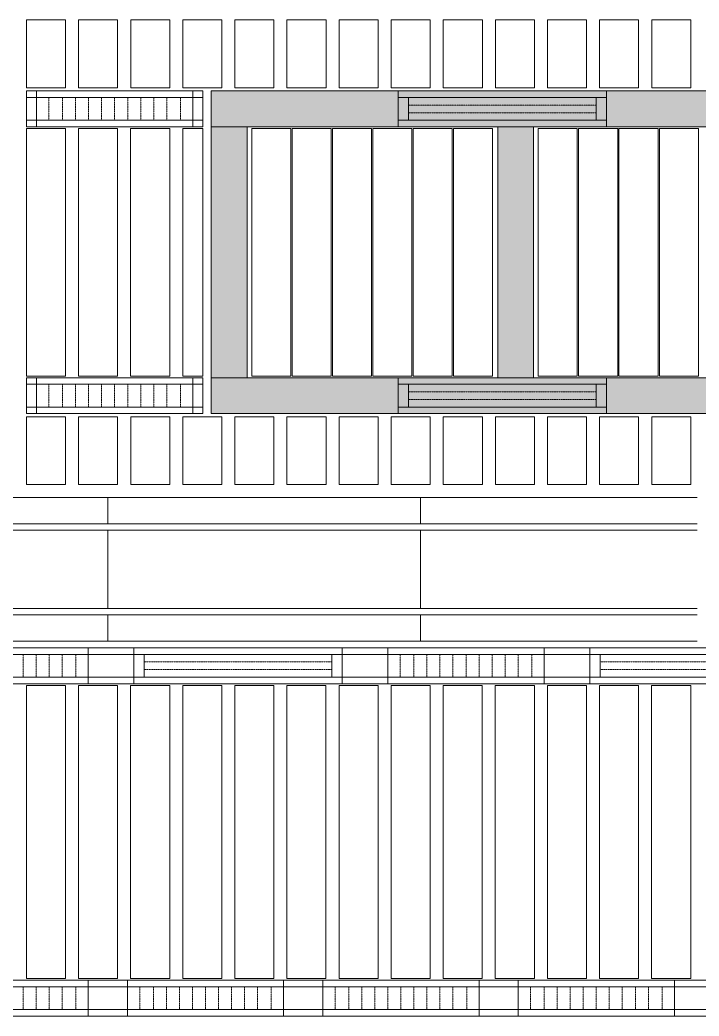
# Model space of a CAD drawing. Header units: millimetres. Extents: x -962357 to -591296, y -223672 to 59420.
# Drawn here: x -842255 to -837041, y -223672 to -216029 of the extents above; entities that cross this region are included whole.
import ezdxf

# ---------------------------------------------------------------- set-up
doc = ezdxf.new("R2010")
doc.units = ezdxf.units.MM
doc.linetypes.add('DPA_Hidden 50', pattern=[3, 2, -1])
for name, color, linetype, lineweight in [('A-CLNG', 2, 'Continuous', 9), ('A-GLAZ-CURT', 2, 'Continuous', 9), ('A-GLAZ-CWMG', 2, 'Continuous', 9)]:
    doc.layers.add(name, color=color, linetype=linetype, lineweight=lineweight)

# ---------------------------------------------------------------- blocks, each defined once
blk = doc.blocks.new('Rectangular Mullion - 200mm Square-13918233-4160-01 UPPER PLATFORM LEVEL - REFLECTED CEILING PLAN')
at = {"layer": 'A-GLAZ-CWMG'}
blk.add_hatch(color=256, dxfattribs=at).paths.add_polyline_path([(-827369, 4774), (-827316.9, 4774), (-827316.9, 5049), (-829653.9, 5049), (-829653.9, 4774), (-828095.3, 4774)])
for p, q in [((-829653.9, 5049), (-827316.9, 5049)), ((-829653.9, 5049), (-827316.9, 5049)), ((-827316.9, 4774), (-827316.9, 5049)), ((-827316.9, 5049), (-827316.9, 4774)), ((-827316.9, 4774), (-829653.9, 4774)), ((-829653.9, 4774), (-827316.9, 4774))]:
    blk.add_line(p, q, dxfattribs=at)
blk = doc.blocks.new('Rectangular Mullion - 200mm Square-13922674-4160-01 UPPER PLATFORM LEVEL - REFLECTED CEILING PLAN')
at = {"layer": 'A-GLAZ-CWMG'}
blk.add_hatch(color=256, dxfattribs=at).paths.add_polyline_path([(-840513.9, 5049), (-840513.9, 6974), (-840788.9, 6974), (-840788.9, 5049)])
for p, q in [((-840788.9, 6974), (-840513.9, 6974)), ((-840513.9, 6974), (-840788.9, 6974)), ((-840788.9, 5049), (-840788.9, 6974)), ((-840788.9, 6974), (-840788.9, 5049)), ((-840513.9, 6974), (-840513.9, 5049)), ((-840513.9, 6974), (-840513.9, 5049)), ((-840788.9, 5049), (-840513.9, 5049)), ((-840513.9, 5049), (-840788.9, 5049))]:
    blk.add_line(p, q, dxfattribs=at)
blk = doc.blocks.new('Rectangular Mullion - 200mm Square-13918234-4160-01 UPPER PLATFORM LEVEL - REFLECTED CEILING PLAN')
at = {"layer": 'A-GLAZ-CWMG'}
blk.add_hatch(color=256, dxfattribs=at).paths.add_polyline_path([(-838451.9, 4774), (-836252.4, 4774), (-836252.4, 5049), (-838451.9, 5049)])
for p, q in [((-838451.9, 5049), (-836252.4, 5049)), ((-838451.9, 5049), (-836252.4, 5049)), ((-836252.4, 4774), (-838451.9, 4774)), ((-838451.9, 4774), (-836252.4, 4774))]:
    blk.add_line(p, q, dxfattribs=at)
blk = doc.blocks.new('Rectangular Mullion - 200mm Square-13918235-4160-01 UPPER PLATFORM LEVEL - REFLECTED CEILING PLAN')
at = {"layer": 'A-GLAZ-CWMG'}
blk.add_hatch(color=256, dxfattribs=at).paths.add_polyline_path([(-838991.1, 4774), (-838451.9, 4774), (-838451.9, 5049), (-840788.9, 5049), (-840788.9, 4774)])
for p, q in [((-840788.9, 4774), (-840788.9, 5049)), ((-840788.9, 5049), (-840788.9, 4774)), ((-840788.9, 5049), (-838451.9, 5049)), ((-840788.9, 5049), (-838451.9, 5049)), ((-838451.9, 4774), (-840788.9, 4774)), ((-840788.9, 4774), (-838451.9, 4774))]:
    blk.add_line(p, q, dxfattribs=at)
blk = doc.blocks.new('Rectangular Mullion - 200mm Square-13922672-4160-01 UPPER PLATFORM LEVEL - REFLECTED CEILING PLAN')
at = {"layer": 'A-GLAZ-CWMG'}
blk.add_hatch(color=256, dxfattribs=at).paths.add_polyline_path([(-836114.9, 5049), (-836114.9, 6974), (-836389.9, 6974), (-836389.9, 5049)])
for p, q in [((-836114.9, 6974), (-836389.9, 6974)), ((-836389.9, 6974), (-836114.9, 6974)), ((-836389.9, 5049), (-836389.9, 6974)), ((-836389.9, 5049), (-836389.9, 6974)), ((-836114.9, 6974), (-836114.9, 5049)), ((-836114.9, 5049), (-836114.9, 6974)), ((-836114.9, 5049), (-836389.9, 5049)), ((-836389.9, 5049), (-836114.9, 5049))]:
    blk.add_line(p, q, dxfattribs=at)
blk = doc.blocks.new('DPA_CP_Metal Ceiling Panel - Vertical Panel with Gap-16017827-4160-01 UPPER PLATFORM LEVEL - REFLECTED CEILING PLAN')
at = {"layer": 'A-GLAZ-CURT'}
for p, q in [((-835006.9, 7794), (-835006.9, 7274)), ((-834706.9, 7794), (-835006.9, 7794)), ((-834706.9, 7794), (-835006.9, 7794)), ((-835006.9, 7794), (-835006.9, 7274)), ((-835006.9, 7274), (-835006.9, 7794)), ((-835006.9, 7794), (-834706.9, 7794)), ((-834706.9, 7794), (-834706.9, 7274)), ((-834706.9, 7274), (-834706.9, 7794)), ((-834706.9, 7794), (-834706.9, 7274)), ((-834706.9, 7274), (-835006.9, 7274)), ((-835006.9, 7274), (-834706.9, 7274)), ((-834706.9, 7274), (-835006.9, 7274))]:
    blk.add_line(p, q, dxfattribs=at)
blk = doc.blocks.new('DPA_CP_Metal Ceiling Panel - Vertical Panel with Gap-10859825-4160-01 UPPER PLATFORM LEVEL - REFLECTED CEILING PLAN')
at = {"layer": 'A-GLAZ-CURT'}
for p, q in [((-744457, 6961.5), (-744457, 5061.5)), ((-744157, 6961.5), (-744457, 6961.5)), ((-744157, 6961.5), (-744457, 6961.5)), ((-744457, 6961.5), (-744457, 5061.5)), ((-744457, 5061.5), (-744457, 6961.5)), ((-744457, 6961.5), (-744157, 6961.5)), ((-744157, 6961.5), (-744157, 5061.5)), ((-744157, 5061.5), (-744157, 6961.5)), ((-744157, 6961.5), (-744157, 5061.5)), ((-744157, 5061.5), (-744457, 5061.5)), ((-744457, 5061.5), (-744157, 5061.5)), ((-744157, 5061.5), (-744457, 5061.5))]:
    blk.add_line(p, q, dxfattribs=at)
blk = doc.blocks.new('DPA_CP_Metal Ceiling Panel - Vertical Panel with Gap-16017842-4160-01 UPPER PLATFORM LEVEL - REFLECTED CEILING PLAN')
at = {"layer": 'A-GLAZ-CURT'}
for p, q in [((-826606.9, 4749.5), (-826606.9, 4229)), ((-826306.9, 4749.5), (-826606.9, 4749.5)), ((-826306.9, 4749.5), (-826606.9, 4749.5)), ((-826606.9, 4749.5), (-826606.9, 4229)), ((-826606.9, 4229), (-826606.9, 4749.5)), ((-826606.9, 4749.5), (-826306.9, 4749.5)), ((-826306.9, 4749.5), (-826306.9, 4229)), ((-826306.9, 4229), (-826306.9, 4749.5)), ((-826306.9, 4749.5), (-826306.9, 4229)), ((-826306.9, 4229), (-826606.9, 4229)), ((-826606.9, 4229), (-826306.9, 4229)), ((-826306.9, 4229), (-826606.9, 4229))]:
    blk.add_line(p, q, dxfattribs=at)
blk = doc.blocks.new('DPA_CP_Metal Ceiling Panel - Vertical Panel with Gap-11114031-4160-01 UPPER PLATFORM LEVEL - REFLECTED CEILING PLAN')
at = {"layer": 'A-GLAZ-CURT'}
for p, q in [((-849807.4, 2689), (-849807.4, 439)), ((-849507.4, 2689), (-849807.4, 2689)), ((-849507.4, 2689), (-849807.4, 2689)), ((-849807.4, 2689), (-849807.4, 439)), ((-849807.4, 439), (-849807.4, 2689)), ((-849807.4, 2689), (-849507.4, 2689)), ((-849507.4, 2689), (-849507.4, 439)), ((-849507.4, 439), (-849507.4, 2689)), ((-849507.4, 2689), (-849507.4, 439)), ((-849507.4, 439), (-849807.4, 439)), ((-849807.4, 439), (-849507.4, 439)), ((-849507.4, 439), (-849807.4, 439))]:
    blk.add_line(p, q, dxfattribs=at)
blk = doc.blocks.new('DPA_CP_Metal Ceiling Luminaire2 - Linear Luminaire-12437131-4160-01 UPPER PLATFORM LEVEL - REFLECTED CEILING PLAN')
at = {"layer": 'A-GLAZ-CURT'}
for p, q in [((-842129.9, 6974), (-842129.9, 7249)), ((-842129.9, 7249), (-840929.9, 7249)), ((-842129.9, 7249), (-842129.9, 6974)), ((-840929.9, 7249), (-842129.9, 7249)), ((-842129.9, 7249), (-840929.9, 7249)), ((-842129.9, 7211.5), (-842129.9, 6974)), ((-842129.9, 7199), (-840929.9, 7199)), ((-840929.9, 7249), (-840929.9, 6974)), ((-840929.9, 6974), (-840929.9, 7249)), ((-840929.9, 7211.5), (-840929.9, 6974)), ((-842129.9, 7024), (-840929.9, 7024)), ((-840929.9, 6974), (-842129.9, 6974)), ((-840929.9, 6974), (-842129.9, 6974)), ((-842129.9, 6974), (-840929.9, 6974))]:
    blk.add_line(p, q, dxfattribs=at)
at = {"layer": 'A-GLAZ-CURT', "linetype": 'DPA_Hidden 50'}
for p, q in [((-842034.9, 7199), (-842034.9, 7024)), ((-841929.9, 7199), (-841929.9, 7024)), ((-841829.9, 7199), (-841829.9, 7024)), ((-841729.9, 7199), (-841729.9, 7024)), ((-841629.9, 7199), (-841629.9, 7024)), ((-841529.9, 7199), (-841529.9, 7024)), ((-841429.9, 7199), (-841429.9, 7024)), ((-841329.9, 7199), (-841329.9, 7024)), ((-841229.9, 7199), (-841229.9, 7024)), ((-841129.9, 7199), (-841129.9, 7024)), ((-841024.9, 7199), (-841024.9, 7024))]:
    blk.add_line(p, q, dxfattribs=at)
blk = doc.blocks.new('DPA_CP_Metal Ceiling Panel1 - Horizontal with Gap-12451539-4160-01 UPPER PLATFORM LEVEL - REFLECTED CEILING PLAN')
at = {"layer": 'A-GLAZ-CURT'}
for p, q in [((-840929.9, 6974), (-840929.9, 7249)), ((-840929.9, 6974), (-840929.9, 7249)), ((-840929.9, 7249), (-840852.9, 7249)), ((-840929.9, 7249), (-840852.9, 7249)), ((-840929.9, 6974), (-840929.9, 7249)), ((-840929.9, 7199), (-840852.9, 7199)), ((-840852.9, 6974), (-840852.9, 7249)), ((-840852.9, 7249), (-840852.9, 6974)), ((-840852.9, 7249), (-840852.9, 6974)), ((-840929.9, 7024), (-840852.9, 7024)), ((-840929.9, 6974), (-840852.9, 6974)), ((-840852.9, 6974), (-840929.9, 6974)), ((-840852.9, 6974), (-840929.9, 6974))]:
    blk.add_line(p, q, dxfattribs=at)
blk = doc.blocks.new('System Panel - DPA-AR_Metal Ceiling Rectangular Panel-V31-4160-01 UPPER PLATFORM LEVEL - REFLECTED CEILING PLAN')
at = {"layer": 'A-GLAZ-CURT'}
for p, q in [((-841582.3, 4129), (-842407.3, 4129)), ((-842407.3, 4129), (-841582.3, 4129)), ((-841582.3, 3929), (-841582.3, 4129)), ((-841582.3, 4129), (-841582.3, 3929)), ((-843982.3, 4029), (-843982.3, 3929)), ((-843982.3, 3929), (-843982.3, 4029)), ((-843982.3, 3929), (-842547.7, 3929)), ((-842547.7, 3929), (-843982.3, 3929)), ((-842527.7, 3929), (-841582.3, 3929)), ((-841582.3, 3929), (-842527.7, 3929))]:
    blk.add_line(p, q, dxfattribs=at)
blk = doc.blocks.new('System Panel - DPA-AR_Metal Ceiling Rectangular Panel-13139259-4160-01 UPPER PLATFORM LEVEL - REFLECTED CEILING PLAN')
at = {"layer": 'A-GLAZ-CURT'}
for p, q in [((-741107.4, 4129), (-743507.4, 4129)), ((-743507.4, 4129), (-743507.4, 3929)), ((-743507.4, 3929), (-743507.4, 4129)), ((-743507.4, 4129), (-741107.4, 4129)), ((-741107.4, 3929), (-741107.4, 4129)), ((-741107.4, 4129), (-741107.4, 3929)), ((-743507.4, 3929), (-741107.4, 3929)), ((-741107.4, 3929), (-743507.4, 3929))]:
    blk.add_line(p, q, dxfattribs=at)
blk = doc.blocks.new('System Panel - DPA-AR_Metal Ceiling Rectangular Panel-V32-4160-01 UPPER PLATFORM LEVEL - REFLECTED CEILING PLAN')
at = {"layer": 'A-GLAZ-CURT'}
for p, q in [((-837057.3, 4129), (-839182.3, 4129)), ((-839182.3, 4129), (-839182.3, 3929)), ((-839182.3, 3929), (-839182.3, 4129)), ((-839182.3, 4129), (-837057.3, 4129)), ((-839182.3, 3929), (-837057.4, 3929)), ((-837057.4, 3929), (-839182.3, 3929))]:
    blk.add_line(p, q, dxfattribs=at)
blk = doc.blocks.new('System Panel - DPA-AR_Metal Ceiling Rectangular Panel-V28-4160-01 UPPER PLATFORM LEVEL - REFLECTED CEILING PLAN')
at = {"layer": 'A-GLAZ-CURT'}
for p, q in [((-825657.4, 3229), (-827782.3, 3229)), ((-827782.3, 3229), (-827782.3, 3029)), ((-827782.3, 3029), (-827782.3, 3229)), ((-827782.3, 3229), (-825657.4, 3229)), ((-827782.3, 3029), (-825657.3, 3029)), ((-825657.3, 3029), (-827782.3, 3029))]:
    blk.add_line(p, q, dxfattribs=at)
blk = doc.blocks.new('System Panel - DPA-AR_Metal Ceiling Rectangular Panel-13139299-4160-01 UPPER PLATFORM LEVEL - REFLECTED CEILING PLAN')
at = {"layer": 'A-GLAZ-CURT'}
for p, q in [((-818782.4, 3879), (-821182.4, 3879)), ((-821182.4, 3879), (-821182.4, 3279)), ((-821182.4, 3279), (-821182.4, 3879)), ((-821182.4, 3879), (-818782.4, 3879)), ((-818782.4, 3279), (-818782.4, 3879)), ((-818782.4, 3879), (-818782.4, 3279)), ((-821182.4, 3279), (-818782.4, 3279)), ((-818782.4, 3279), (-821182.4, 3279))]:
    blk.add_line(p, q, dxfattribs=at)
blk = doc.blocks.new('System Panel - DPA-AR_Metal Ceiling Rectangular Panel-V29-4160-01 UPPER PLATFORM LEVEL - REFLECTED CEILING PLAN')
at = {"layer": 'A-GLAZ-CURT'}
for p, q in [((-825657.4, 3879), (-827782.3, 3879)), ((-827782.3, 3879), (-827782.3, 3279)), ((-827782.3, 3279), (-827782.3, 3879)), ((-827782.3, 3879), (-825657.4, 3879)), ((-827782.3, 3279), (-825657.4, 3279)), ((-825657.4, 3279), (-827782.3, 3279))]:
    blk.add_line(p, q, dxfattribs=at)
blk = doc.blocks.new('DPA_CP_Metal Ceiling Panel1 - Horizontal with Gap-13297912-4160-01 UPPER PLATFORM LEVEL - REFLECTED CEILING PLAN')
at = {"layer": 'A-GLAZ-CURT'}
for p, q in [((-786232.4, 151.5), (-786232.4, 426.5)), ((-786232.4, 151.5), (-786232.4, 426.5)), ((-786232.4, 426.5), (-785932.4, 426.5)), ((-786232.4, 426.5), (-785932.4, 426.5)), ((-786232.4, 151.5), (-786232.4, 426.5)), ((-785932.4, 151.5), (-785932.4, 426.5)), ((-785932.4, 426.5), (-785932.4, 151.5)), ((-785932.4, 426.5), (-785932.4, 151.5)), ((-786232.4, 376.5), (-785932.4, 376.5)), ((-786232.4, 201.5), (-785932.4, 201.5)), ((-786232.4, 151.5), (-785932.4, 151.5)), ((-785932.4, 151.5), (-786232.4, 151.5)), ((-785932.4, 151.5), (-786232.4, 151.5))]:
    blk.add_line(p, q, dxfattribs=at)
blk = doc.blocks.new('DPA_CP_Metal Ceiling Luminaire2 - Linear Luminaire-12404975-4160-01 UPPER PLATFORM LEVEL - REFLECTED CEILING PLAN')
at = {"layer": 'A-GLAZ-CURT'}
for p, q in [((-786932.4, 2701.5), (-786932.4, 2976.5)), ((-786932.4, 2976.5), (-785732.4, 2976.5)), ((-786932.4, 2976.5), (-786932.4, 2701.5)), ((-785732.4, 2976.5), (-786932.4, 2976.5)), ((-786932.4, 2976.5), (-785732.4, 2976.5)), ((-786932.4, 2939), (-786932.4, 2701.5)), ((-786932.4, 2926.5), (-785732.4, 2926.5)), ((-785732.4, 2976.5), (-785732.4, 2701.5)), ((-785732.4, 2701.5), (-785732.4, 2976.5)), ((-785732.4, 2939), (-785732.4, 2701.5)), ((-786932.4, 2751.5), (-785732.4, 2751.5)), ((-785732.4, 2701.5), (-786932.4, 2701.5)), ((-785732.4, 2701.5), (-786932.4, 2701.5)), ((-786932.4, 2701.5), (-785732.4, 2701.5))]:
    blk.add_line(p, q, dxfattribs=at)
at = {"layer": 'A-GLAZ-CURT', "linetype": 'DPA_Hidden 50'}
for p, q in [((-786837.4, 2926.5), (-786837.4, 2751.5)), ((-786732.4, 2926.5), (-786732.4, 2751.5)), ((-786632.4, 2926.5), (-786632.4, 2751.5)), ((-786532.4, 2926.5), (-786532.4, 2751.5)), ((-786432.4, 2926.5), (-786432.4, 2751.5)), ((-786332.4, 2926.5), (-786332.4, 2751.5)), ((-786232.4, 2926.5), (-786232.4, 2751.5)), ((-786132.4, 2926.5), (-786132.4, 2751.5)), ((-786032.4, 2926.5), (-786032.4, 2751.5)), ((-785932.4, 2926.5), (-785932.4, 2751.5)), ((-785827.4, 2926.5), (-785827.4, 2751.5))]:
    blk.add_line(p, q, dxfattribs=at)
blk = doc.blocks.new('DPA_CP_Metal Ceiling Air Supply1 - Linear Diffuser Air Supply-V52-4160-01 UPPER PLATFORM LEVEL - REFLECTED CEILING PLAN')
at = {"layer": 'A-GLAZ-CURT'}
for p, q in [((-839353.2, 6974), (-839353.2, 7249)), ((-839353.2, 7249), (-837753.2, 7249)), ((-839353.2, 6974), (-839353.2, 7249)), ((-839353.2, 7249), (-837753.2, 7249)), ((-839353.2, 7249), (-837753.2, 7249)), ((-837753.2, 7199), (-839353.2, 7199)), ((-839273.2, 7199), (-839273.2, 7024)), ((-837833.2, 7199), (-837833.2, 7024)), ((-837753.2, 6974), (-837753.2, 7249)), ((-837753.2, 7249), (-837753.2, 6974)), ((-837753.2, 7024), (-839353.2, 7024)), ((-839353.2, 6974), (-837753.2, 6974)), ((-837753.2, 6974), (-839353.2, 6974)), ((-837753.2, 6974), (-839353.2, 6974))]:
    blk.add_line(p, q, dxfattribs=at)
at = {"layer": 'A-GLAZ-CURT', "linetype": 'DPA_Hidden 50'}
for p, q in [((-837833.2, 7140.7), (-839273.2, 7140.7)), ((-837833.2, 7082.4), (-839273.2, 7082.4))]:
    blk.add_line(p, q, dxfattribs=at)
blk = doc.blocks.new('DPA_CP_Metal Ceiling Panel - Vertical Panel with Gap-13925077-4160-01 UPPER PLATFORM LEVEL - REFLECTED CEILING PLAN')
at = {"layer": 'A-GLAZ-CURT'}
for p, q in [((-841007.3, 6961.5), (-841007.3, 5061.5)), ((-840852.9, 6961.5), (-841007.3, 6961.5)), ((-840852.9, 6961.5), (-841007.3, 6961.5)), ((-841007.3, 6961.5), (-841007.3, 5061.5)), ((-841007.3, 5061.5), (-841007.3, 6961.5)), ((-841007.3, 6961.5), (-840852.9, 6961.5)), ((-840852.9, 6961.5), (-840852.9, 5061.5)), ((-840852.9, 5061.5), (-840852.9, 6961.5)), ((-840852.9, 6961.5), (-840852.9, 5061.5)), ((-840852.9, 5061.5), (-841007.3, 5061.5)), ((-841007.3, 5061.5), (-840852.9, 5061.5)), ((-840852.9, 5061.5), (-841007.3, 5061.5))]:
    blk.add_line(p, q, dxfattribs=at)
blk = doc.blocks.new('DPA_CP_Metal Ceiling Air Supply1 - Linear Diffuser Air Supply-12404980-4160-01 UPPER PLATFORM LEVEL - REFLECTED CEILING PLAN')
at = {"layer": 'A-GLAZ-CURT'}
for p, q in [((-788882.4, 2701.5), (-788882.4, 2976.5)), ((-788882.4, 2976.5), (-787282.4, 2976.5)), ((-788882.4, 2701.5), (-788882.4, 2976.5)), ((-788882.4, 2976.5), (-787282.4, 2976.5)), ((-788882.4, 2976.5), (-787282.4, 2976.5)), ((-788882.4, 2701.5), (-788882.4, 2976.5)), ((-787282.4, 2926.5), (-788882.4, 2926.5)), ((-788802.4, 2926.5), (-788802.4, 2751.5)), ((-787362.4, 2926.5), (-787362.4, 2751.5)), ((-787282.4, 2701.5), (-787282.4, 2976.5)), ((-787282.4, 2976.5), (-787282.4, 2701.5)), ((-787282.4, 2976.5), (-787282.4, 2701.5)), ((-787282.4, 2751.5), (-788882.4, 2751.5)), ((-788882.4, 2701.5), (-787282.4, 2701.5)), ((-787282.4, 2701.5), (-788882.4, 2701.5)), ((-787282.4, 2701.5), (-788882.4, 2701.5))]:
    blk.add_line(p, q, dxfattribs=at)
at = {"layer": 'A-GLAZ-CURT', "linetype": 'DPA_Hidden 50'}
for p, q in [((-787362.4, 2868.2), (-788802.4, 2868.2)), ((-787362.4, 2809.9), (-788802.4, 2809.9))]:
    blk.add_line(p, q, dxfattribs=at)
blk = doc.blocks.new('DPA_CP_Metal Ceiling Panel1 - Horizontal with Gap-16028279-4160-01 UPPER PLATFORM LEVEL - REFLECTED CEILING PLAN')
at = {"layer": 'A-GLAZ-CURT'}
for p, q in [((-787282.4, 2701.5), (-787282.4, 2976.5)), ((-787282.4, 2701.5), (-787282.4, 2976.5)), ((-787282.4, 2976.5), (-786932.4, 2976.5)), ((-787282.4, 2976.5), (-786932.4, 2976.5)), ((-787282.4, 2701.5), (-787282.4, 2976.5)), ((-787282.4, 2926.5), (-786932.4, 2926.5)), ((-786932.4, 2701.5), (-786932.4, 2976.5)), ((-786932.4, 2976.5), (-786932.4, 2701.5)), ((-786932.4, 2976.5), (-786932.4, 2701.5)), ((-787282.4, 2751.5), (-786932.4, 2751.5)), ((-787282.4, 2701.5), (-786932.4, 2701.5)), ((-786932.4, 2701.5), (-787282.4, 2701.5)), ((-786932.4, 2701.5), (-787282.4, 2701.5))]:
    blk.add_line(p, q, dxfattribs=at)

msp = doc.modelspace()

# ---------------------------------------------------------------- linework, layer by layer
at = {"layer": 'A-CLNG'}
for p, q in [((-840175.6, -216861.9), (-840475.6, -216861.9)), ((-840475.6, -216861.9), (-840475.6, -218761.9)), ((-840475.6, -218761.9), (-840475.6, -216861.9)), ((-840475.6, -216861.9), (-840175.6, -216861.9)), ((-840175.6, -218761.9), (-840175.6, -216861.9)), ((-840175.6, -216861.9), (-840175.6, -218761.9)), ((-839865.6, -216861.9), (-840165.6, -216861.9)), ((-840165.6, -216861.9), (-840165.6, -218761.9)), ((-840165.6, -218761.9), (-840165.6, -216861.9)), ((-840165.6, -216861.9), (-839865.6, -216861.9)), ((-839865.6, -218761.9), (-839865.6, -216861.9)), ((-839865.6, -216861.9), (-839865.6, -218761.9)), ((-839555.6, -216861.9), (-839855.6, -216861.9)), ((-839855.6, -216861.9), (-839855.6, -218761.9)), ((-839855.6, -218761.9), (-839855.6, -216861.9)), ((-839855.6, -216861.9), (-839555.6, -216861.9)), ((-839555.6, -218761.9), (-839555.6, -216861.9)), ((-839555.6, -216861.9), (-839555.6, -218761.9)), ((-839245.6, -216861.9), (-839545.6, -216861.9)), ((-839545.6, -216861.9), (-839545.6, -218761.9)), ((-839545.6, -218761.9), (-839545.6, -216861.9)), ((-839545.6, -216861.9), (-839245.6, -216861.9)), ((-839245.6, -218761.9), (-839245.6, -216861.9)), ((-839245.6, -216861.9), (-839245.6, -218761.9)), ((-838935.6, -216861.9), (-839235.6, -216861.9)), ((-839235.6, -216861.9), (-839235.6, -218761.9)), ((-839235.6, -218761.9), (-839235.6, -216861.9)), ((-839235.6, -216861.9), (-838935.6, -216861.9)), ((-838935.6, -218761.9), (-838935.6, -216861.9)), ((-838935.6, -216861.9), (-838935.6, -218761.9)), ((-838625.6, -216861.9), (-838925.6, -216861.9)), ((-838925.6, -216861.9), (-838925.6, -218761.9)), ((-838925.6, -218761.9), (-838925.6, -216861.9)), ((-838925.6, -216861.9), (-838625.6, -216861.9)), ((-838625.6, -218761.9), (-838625.6, -216861.9)), ((-838625.6, -216861.9), (-838625.6, -218761.9)), ((-837975.6, -216861.9), (-838275.6, -216861.9)), ((-838275.6, -216861.9), (-838275.6, -218761.9)), ((-838275.6, -218761.9), (-838275.6, -216861.9)), ((-838275.6, -216861.9), (-837975.6, -216861.9)), ((-837975.6, -218761.9), (-837975.6, -216861.9)), ((-837975.6, -216861.9), (-837975.6, -218761.9)), ((-837665.6, -216861.9), (-837965.6, -216861.9)), ((-837965.6, -216861.9), (-837965.6, -218761.9)), ((-837965.6, -218761.9), (-837965.6, -216861.9)), ((-837965.6, -216861.9), (-837665.6, -216861.9)), ((-837665.6, -218761.9), (-837665.6, -216861.9)), ((-837665.6, -216861.9), (-837665.6, -218761.9)), ((-837355.6, -216861.9), (-837655.6, -216861.9)), ((-837655.6, -216861.9), (-837655.6, -218761.9)), ((-837655.6, -218761.9), (-837655.6, -216861.9)), ((-837655.6, -216861.9), (-837355.6, -216861.9)), ((-837355.6, -218761.9), (-837355.6, -216861.9)), ((-837355.6, -216861.9), (-837355.6, -218761.9)), ((-837045.6, -216861.9), (-837345.6, -216861.9)), ((-837345.6, -216861.9), (-837345.6, -218761.9)), ((-837345.6, -218761.9), (-837345.6, -216861.9)), ((-837345.6, -216861.9), (-837045.6, -216861.9)), ((-837045.6, -218761.9), (-837045.6, -216861.9)), ((-837045.6, -216861.9), (-837045.6, -218761.9)), ((-840475.6, -218761.9), (-840175.6, -218761.9)), ((-840175.6, -218761.9), (-840475.6, -218761.9)), ((-840165.6, -218761.9), (-839865.6, -218761.9)), ((-839865.6, -218761.9), (-840165.6, -218761.9)), ((-839855.6, -218761.9), (-839555.6, -218761.9)), ((-839555.6, -218761.9), (-839855.6, -218761.9)), ((-839545.6, -218761.9), (-839245.6, -218761.9)), ((-839245.6, -218761.9), (-839545.6, -218761.9)), ((-839235.6, -218761.9), (-838935.6, -218761.9)), ((-838935.6, -218761.9), (-839235.6, -218761.9)), ((-838925.6, -218761.9), (-838625.6, -218761.9)), ((-838625.6, -218761.9), (-838925.6, -218761.9)), ((-838275.6, -218761.9), (-837975.6, -218761.9)), ((-837975.6, -218761.9), (-838275.6, -218761.9)), ((-837965.6, -218761.9), (-837665.6, -218761.9)), ((-837665.6, -218761.9), (-837965.6, -218761.9)), ((-837655.6, -218761.9), (-837355.6, -218761.9)), ((-837355.6, -218761.9), (-837655.6, -218761.9)), ((-837345.6, -218761.9), (-837045.6, -218761.9)), ((-837045.6, -218761.9), (-837345.6, -218761.9))]:
    msp.add_line(p, q, dxfattribs=at)

# ---------------------------------------------------------------- block references
at = {"layer": 'A-GLAZ-CURT'}
for name, p in [('DPA_CP_Metal Ceiling Panel - Vertical Panel with Gap-16017827-4160-01 UPPER PLATFORM LEVEL - REFLECTED CEILING PLAN', (-7197.6, -223823.5)), ('DPA_CP_Metal Ceiling Panel - Vertical Panel with Gap-16017827-4160-01 UPPER PLATFORM LEVEL - REFLECTED CEILING PLAN', (-6797.6, -223823.5)), ('DPA_CP_Metal Ceiling Panel - Vertical Panel with Gap-16017827-4160-01 UPPER PLATFORM LEVEL - REFLECTED CEILING PLAN', (-6397.6, -223823.5)), ('DPA_CP_Metal Ceiling Panel - Vertical Panel with Gap-16017827-4160-01 UPPER PLATFORM LEVEL - REFLECTED CEILING PLAN', (-5997.6, -223823.5)), ('DPA_CP_Metal Ceiling Panel - Vertical Panel with Gap-16017827-4160-01 UPPER PLATFORM LEVEL - REFLECTED CEILING PLAN', (-5597.6, -223823.5)), ('DPA_CP_Metal Ceiling Panel - Vertical Panel with Gap-16017827-4160-01 UPPER PLATFORM LEVEL - REFLECTED CEILING PLAN', (-5197.6, -223823.5)), ('DPA_CP_Metal Ceiling Panel - Vertical Panel with Gap-16017827-4160-01 UPPER PLATFORM LEVEL - REFLECTED CEILING PLAN', (-4797.6, -223823.5)), ('DPA_CP_Metal Ceiling Panel - Vertical Panel with Gap-16017827-4160-01 UPPER PLATFORM LEVEL - REFLECTED CEILING PLAN', (-4397.6, -223823.5)), ('DPA_CP_Metal Ceiling Panel - Vertical Panel with Gap-16017827-4160-01 UPPER PLATFORM LEVEL - REFLECTED CEILING PLAN', (-3997.6, -223823.5)), ('DPA_CP_Metal Ceiling Panel - Vertical Panel with Gap-16017827-4160-01 UPPER PLATFORM LEVEL - REFLECTED CEILING PLAN', (-3597.6, -223823.5)), ('DPA_CP_Metal Ceiling Panel - Vertical Panel with Gap-16017827-4160-01 UPPER PLATFORM LEVEL - REFLECTED CEILING PLAN', (-3197.6, -223823.5)), ('DPA_CP_Metal Ceiling Panel - Vertical Panel with Gap-16017827-4160-01 UPPER PLATFORM LEVEL - REFLECTED CEILING PLAN', (-2797.6, -223823.5)), ('DPA_CP_Metal Ceiling Panel - Vertical Panel with Gap-16017827-4160-01 UPPER PLATFORM LEVEL - REFLECTED CEILING PLAN', (-2397.6, -223823.5)), ('DPA_CP_Metal Ceiling Panel1 - Horizontal with Gap-12451539-4160-01 UPPER PLATFORM LEVEL - REFLECTED CEILING PLAN', (-1274.6, -223823.5)), ('DPA_CP_Metal Ceiling Luminaire2 - Linear Luminaire-12437131-4160-01 UPPER PLATFORM LEVEL - REFLECTED CEILING PLAN', (2.4, -223823.5)), ('DPA_CP_Metal Ceiling Panel1 - Horizontal with Gap-12451539-4160-01 UPPER PLATFORM LEVEL - REFLECTED CEILING PLAN', (2.4, -223823.5)), ('DPA_CP_Metal Ceiling Air Supply1 - Linear Diffuser Air Supply-V52-4160-01 UPPER PLATFORM LEVEL - REFLECTED CEILING PLAN', (2.4, -223823.5)), ('DPA_CP_Metal Ceiling Panel - Vertical Panel with Gap-10859825-4160-01 UPPER PLATFORM LEVEL - REFLECTED CEILING PLAN', (-97748, -223823.5)), ('DPA_CP_Metal Ceiling Panel - Vertical Panel with Gap-10859825-4160-01 UPPER PLATFORM LEVEL - REFLECTED CEILING PLAN', (-97348, -223823.5)), ('DPA_CP_Metal Ceiling Panel - Vertical Panel with Gap-10859825-4160-01 UPPER PLATFORM LEVEL - REFLECTED CEILING PLAN', (-96948, -223823.5)), ('DPA_CP_Metal Ceiling Panel - Vertical Panel with Gap-13925077-4160-01 UPPER PLATFORM LEVEL - REFLECTED CEILING PLAN', (2.4, -223823.5)), ('DPA_CP_Metal Ceiling Panel1 - Horizontal with Gap-12451539-4160-01 UPPER PLATFORM LEVEL - REFLECTED CEILING PLAN', (-1274.6, -226023.5)), ('DPA_CP_Metal Ceiling Luminaire2 - Linear Luminaire-12437131-4160-01 UPPER PLATFORM LEVEL - REFLECTED CEILING PLAN', (2.4, -226023.5)), ('DPA_CP_Metal Ceiling Panel1 - Horizontal with Gap-12451539-4160-01 UPPER PLATFORM LEVEL - REFLECTED CEILING PLAN', (2.4, -226023.5)), ('DPA_CP_Metal Ceiling Air Supply1 - Linear Diffuser Air Supply-V52-4160-01 UPPER PLATFORM LEVEL - REFLECTED CEILING PLAN', (2.4, -226023.5)), ('DPA_CP_Metal Ceiling Panel - Vertical Panel with Gap-16017842-4160-01 UPPER PLATFORM LEVEL - REFLECTED CEILING PLAN', (-15597.6, -223823.5)), ('DPA_CP_Metal Ceiling Panel - Vertical Panel with Gap-16017842-4160-01 UPPER PLATFORM LEVEL - REFLECTED CEILING PLAN', (-15197.6, -223823.5)), ('DPA_CP_Metal Ceiling Panel - Vertical Panel with Gap-16017842-4160-01 UPPER PLATFORM LEVEL - REFLECTED CEILING PLAN', (-14797.6, -223823.5)), ('DPA_CP_Metal Ceiling Panel - Vertical Panel with Gap-16017842-4160-01 UPPER PLATFORM LEVEL - REFLECTED CEILING PLAN', (-14397.6, -223823.5)), ('DPA_CP_Metal Ceiling Panel - Vertical Panel with Gap-16017842-4160-01 UPPER PLATFORM LEVEL - REFLECTED CEILING PLAN', (-13997.6, -223823.5)), ('DPA_CP_Metal Ceiling Panel - Vertical Panel with Gap-16017842-4160-01 UPPER PLATFORM LEVEL - REFLECTED CEILING PLAN', (-13597.6, -223823.5)), ('DPA_CP_Metal Ceiling Panel - Vertical Panel with Gap-16017842-4160-01 UPPER PLATFORM LEVEL - REFLECTED CEILING PLAN', (-13197.6, -223823.5)), ('DPA_CP_Metal Ceiling Panel - Vertical Panel with Gap-16017842-4160-01 UPPER PLATFORM LEVEL - REFLECTED CEILING PLAN', (-12797.6, -223823.5)), ('DPA_CP_Metal Ceiling Panel - Vertical Panel with Gap-16017842-4160-01 UPPER PLATFORM LEVEL - REFLECTED CEILING PLAN', (-12397.6, -223823.5)), ('DPA_CP_Metal Ceiling Panel - Vertical Panel with Gap-16017842-4160-01 UPPER PLATFORM LEVEL - REFLECTED CEILING PLAN', (-11997.6, -223823.5)), ('DPA_CP_Metal Ceiling Panel - Vertical Panel with Gap-16017842-4160-01 UPPER PLATFORM LEVEL - REFLECTED CEILING PLAN', (-11597.6, -223823.5)), ('DPA_CP_Metal Ceiling Panel - Vertical Panel with Gap-16017842-4160-01 UPPER PLATFORM LEVEL - REFLECTED CEILING PLAN', (-11197.6, -223823.5)), ('DPA_CP_Metal Ceiling Panel - Vertical Panel with Gap-16017842-4160-01 UPPER PLATFORM LEVEL - REFLECTED CEILING PLAN', (-10797.6, -223823.5)), ('System Panel - DPA-AR_Metal Ceiling Rectangular Panel-V31-4160-01 UPPER PLATFORM LEVEL - REFLECTED CEILING PLAN', (2.4, -223823.5)), ('System Panel - DPA-AR_Metal Ceiling Rectangular Panel-13139259-4160-01 UPPER PLATFORM LEVEL - REFLECTED CEILING PLAN', (-98072.6, -223823.5)), ('System Panel - DPA-AR_Metal Ceiling Rectangular Panel-V32-4160-01 UPPER PLATFORM LEVEL - REFLECTED CEILING PLAN', (2.4, -223823.5)), ('System Panel - DPA-AR_Metal Ceiling Rectangular Panel-13139299-4160-01 UPPER PLATFORM LEVEL - REFLECTED CEILING PLAN', (-22797.6, -223823.5)), ('System Panel - DPA-AR_Metal Ceiling Rectangular Panel-13139299-4160-01 UPPER PLATFORM LEVEL - REFLECTED CEILING PLAN', (-20397.6, -223823.5)), ('System Panel - DPA-AR_Metal Ceiling Rectangular Panel-V29-4160-01 UPPER PLATFORM LEVEL - REFLECTED CEILING PLAN', (-11397.6, -223823.5)), ('System Panel - DPA-AR_Metal Ceiling Rectangular Panel-13139259-4160-01 UPPER PLATFORM LEVEL - REFLECTED CEILING PLAN', (-100472.6, -224723.5)), ('System Panel - DPA-AR_Metal Ceiling Rectangular Panel-13139259-4160-01 UPPER PLATFORM LEVEL - REFLECTED CEILING PLAN', (-98072.6, -224723.5)), ('System Panel - DPA-AR_Metal Ceiling Rectangular Panel-V28-4160-01 UPPER PLATFORM LEVEL - REFLECTED CEILING PLAN', (-11397.6, -223823.5)), ('DPA_CP_Metal Ceiling Luminaire2 - Linear Luminaire-12404975-4160-01 UPPER PLATFORM LEVEL - REFLECTED CEILING PLAN', (-55997.6, -223823.5)), ('DPA_CP_Metal Ceiling Luminaire2 - Linear Luminaire-12404975-4160-01 UPPER PLATFORM LEVEL - REFLECTED CEILING PLAN', (-55997.6, -223823.5)), ('DPA_CP_Metal Ceiling Panel1 - Horizontal with Gap-16028279-4160-01 UPPER PLATFORM LEVEL - REFLECTED CEILING PLAN', (-54447.6, -223823.5)), ('DPA_CP_Metal Ceiling Panel1 - Horizontal with Gap-16028279-4160-01 UPPER PLATFORM LEVEL - REFLECTED CEILING PLAN', (-54447.6, -223823.5)), ('DPA_CP_Metal Ceiling Air Supply1 - Linear Diffuser Air Supply-12404980-4160-01 UPPER PLATFORM LEVEL - REFLECTED CEILING PLAN', (-52497.6, -223823.5)), ('DPA_CP_Metal Ceiling Air Supply1 - Linear Diffuser Air Supply-12404980-4160-01 UPPER PLATFORM LEVEL - REFLECTED CEILING PLAN', (-52497.6, -223823.5)), ('DPA_CP_Metal Ceiling Panel1 - Horizontal with Gap-16028279-4160-01 UPPER PLATFORM LEVEL - REFLECTED CEILING PLAN', (-52497.6, -223823.5)), ('DPA_CP_Metal Ceiling Panel1 - Horizontal with Gap-16028279-4160-01 UPPER PLATFORM LEVEL - REFLECTED CEILING PLAN', (-52497.6, -223823.5)), ('DPA_CP_Metal Ceiling Luminaire2 - Linear Luminaire-12404975-4160-01 UPPER PLATFORM LEVEL - REFLECTED CEILING PLAN', (-52497.6, -223823.5)), ('DPA_CP_Metal Ceiling Luminaire2 - Linear Luminaire-12404975-4160-01 UPPER PLATFORM LEVEL - REFLECTED CEILING PLAN', (-52497.6, -223823.5)), ('DPA_CP_Metal Ceiling Panel1 - Horizontal with Gap-16028279-4160-01 UPPER PLATFORM LEVEL - REFLECTED CEILING PLAN', (-50947.6, -223823.5)), ('DPA_CP_Metal Ceiling Panel1 - Horizontal with Gap-16028279-4160-01 UPPER PLATFORM LEVEL - REFLECTED CEILING PLAN', (-50947.6, -223823.5)), ('DPA_CP_Metal Ceiling Air Supply1 - Linear Diffuser Air Supply-12404980-4160-01 UPPER PLATFORM LEVEL - REFLECTED CEILING PLAN', (-48997.6, -223823.5)), ('DPA_CP_Metal Ceiling Air Supply1 - Linear Diffuser Air Supply-12404980-4160-01 UPPER PLATFORM LEVEL - REFLECTED CEILING PLAN', (-48997.6, -223823.5)), ('DPA_CP_Metal Ceiling Panel - Vertical Panel with Gap-11114031-4160-01 UPPER PLATFORM LEVEL - REFLECTED CEILING PLAN', (7602.4, -223823.5)), ('DPA_CP_Metal Ceiling Panel - Vertical Panel with Gap-11114031-4160-01 UPPER PLATFORM LEVEL - REFLECTED CEILING PLAN', (8002.4, -223823.5)), ('DPA_CP_Metal Ceiling Panel - Vertical Panel with Gap-11114031-4160-01 UPPER PLATFORM LEVEL - REFLECTED CEILING PLAN', (8402.4, -223823.5)), ('DPA_CP_Metal Ceiling Panel - Vertical Panel with Gap-11114031-4160-01 UPPER PLATFORM LEVEL - REFLECTED CEILING PLAN', (8802.4, -223823.5)), ('DPA_CP_Metal Ceiling Panel - Vertical Panel with Gap-11114031-4160-01 UPPER PLATFORM LEVEL - REFLECTED CEILING PLAN', (9202.4, -223823.5)), ('DPA_CP_Metal Ceiling Panel - Vertical Panel with Gap-11114031-4160-01 UPPER PLATFORM LEVEL - REFLECTED CEILING PLAN', (9602.4, -223823.5)), ('DPA_CP_Metal Ceiling Panel - Vertical Panel with Gap-11114031-4160-01 UPPER PLATFORM LEVEL - REFLECTED CEILING PLAN', (10002.4, -223823.5)), ('DPA_CP_Metal Ceiling Panel - Vertical Panel with Gap-11114031-4160-01 UPPER PLATFORM LEVEL - REFLECTED CEILING PLAN', (10402.4, -223823.5)), ('DPA_CP_Metal Ceiling Panel - Vertical Panel with Gap-11114031-4160-01 UPPER PLATFORM LEVEL - REFLECTED CEILING PLAN', (10802.4, -223823.5)), ('DPA_CP_Metal Ceiling Panel - Vertical Panel with Gap-11114031-4160-01 UPPER PLATFORM LEVEL - REFLECTED CEILING PLAN', (11202.4, -223823.5)), ('DPA_CP_Metal Ceiling Panel - Vertical Panel with Gap-11114031-4160-01 UPPER PLATFORM LEVEL - REFLECTED CEILING PLAN', (11602.4, -223823.5)), ('DPA_CP_Metal Ceiling Panel - Vertical Panel with Gap-11114031-4160-01 UPPER PLATFORM LEVEL - REFLECTED CEILING PLAN', (12002.4, -223823.5)), ('DPA_CP_Metal Ceiling Panel - Vertical Panel with Gap-11114031-4160-01 UPPER PLATFORM LEVEL - REFLECTED CEILING PLAN', (12402.4, -223823.5)), ('DPA_CP_Metal Ceiling Luminaire2 - Linear Luminaire-12404975-4160-01 UPPER PLATFORM LEVEL - REFLECTED CEILING PLAN', (-55997.6, -226373.5)), ('DPA_CP_Metal Ceiling Panel1 - Horizontal with Gap-13297912-4160-01 UPPER PLATFORM LEVEL - REFLECTED CEILING PLAN', (-55497.6, -223823.5)), ('DPA_CP_Metal Ceiling Luminaire2 - Linear Luminaire-12404975-4160-01 UPPER PLATFORM LEVEL - REFLECTED CEILING PLAN', (-54497.6, -226373.5)), ('DPA_CP_Metal Ceiling Panel1 - Horizontal with Gap-13297912-4160-01 UPPER PLATFORM LEVEL - REFLECTED CEILING PLAN', (-53997.6, -223823.5)), ('DPA_CP_Metal Ceiling Luminaire2 - Linear Luminaire-12404975-4160-01 UPPER PLATFORM LEVEL - REFLECTED CEILING PLAN', (-52997.6, -226373.5)), ('DPA_CP_Metal Ceiling Panel1 - Horizontal with Gap-13297912-4160-01 UPPER PLATFORM LEVEL - REFLECTED CEILING PLAN', (-52497.6, -223823.5)), ('DPA_CP_Metal Ceiling Luminaire2 - Linear Luminaire-12404975-4160-01 UPPER PLATFORM LEVEL - REFLECTED CEILING PLAN', (-51497.6, -226373.5)), ('DPA_CP_Metal Ceiling Panel1 - Horizontal with Gap-13297912-4160-01 UPPER PLATFORM LEVEL - REFLECTED CEILING PLAN', (-50997.6, -223823.5))]:
    msp.add_blockref(name, p, dxfattribs=at)
at = {"layer": 'A-GLAZ-CWMG', "rotation": 180}
for name, p in [('Rectangular Mullion - 200mm Square-13918233-4160-01 UPPER PLATFORM LEVEL - REFLECTED CEILING PLAN', (-1668103.5, -211800.4)), ('Rectangular Mullion - 200mm Square-13918234-4160-01 UPPER PLATFORM LEVEL - REFLECTED CEILING PLAN', (-1674702, -211800.4))]:
    msp.add_blockref(name, p, dxfattribs=at)
at = {"layer": 'A-GLAZ-CWMG'}
for name, p in [('Rectangular Mullion - 200mm Square-13922674-4160-01 UPPER PLATFORM LEVEL - REFLECTED CEILING PLAN', (2.4, -223823.5)), ('Rectangular Mullion - 200mm Square-13922672-4160-01 UPPER PLATFORM LEVEL - REFLECTED CEILING PLAN', (-2197.1, -223823.5)), ('Rectangular Mullion - 200mm Square-13918235-4160-01 UPPER PLATFORM LEVEL - REFLECTED CEILING PLAN', (2.4, -223823.5)), ('Rectangular Mullion - 200mm Square-13918234-4160-01 UPPER PLATFORM LEVEL - REFLECTED CEILING PLAN', (2.4, -223823.5))]:
    msp.add_blockref(name, p, dxfattribs=at)

doc.saveas('drawing.dxf')
